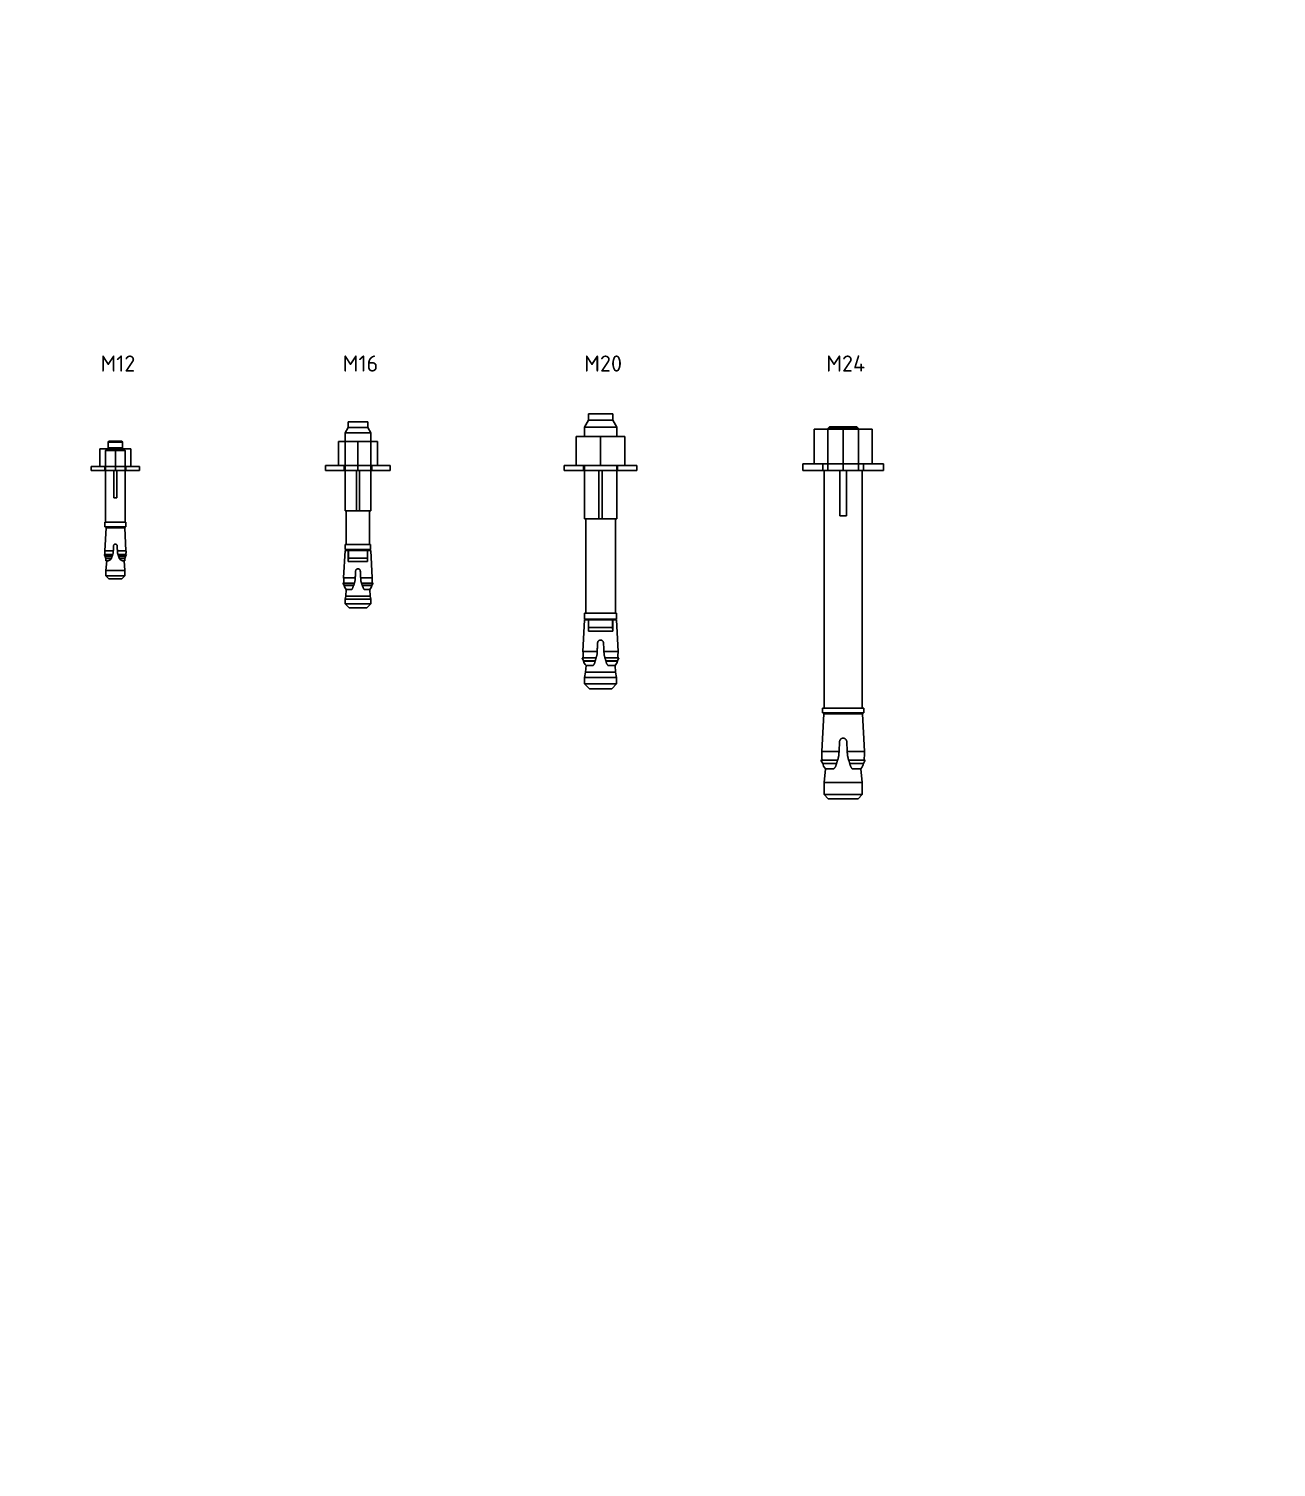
# Model space of a CAD drawing. Header units: millimetres. Extents: x 9508 to 4213564, y -7782 to 156074.
# Drawn here: x 90551 to 91323, y 149413 to 150303 of the extents above; entities that cross this region are included whole.
import ezdxf

# ---------------------------------------------------------------- set-up
doc = ezdxf.new("R2010")
doc.units = ezdxf.units.MM
doc.layers.add('GEOMETRIA', color=2, linetype='Continuous')
doc.layers.add('TEXTO', color=30, linetype='Continuous')
doc.styles.add('TEX_1-1', font='isocpeur.ttf', dxfattribs={"height": 2})

# ---------------------------------------------------------------- blocks, each defined once
blk = doc.blocks.new('HST_M12')
for p, q in [((0, 0), (0, 15)), ((0, 15), (2.5, 15)), ((2.5, 15), (2.5, 0)), ((2.5, 9.5), (13.3, 9.5)), ((2.5, 9.5), (2.5, 9.5)), ((13.3, 9.5), (13.3, 9.5)), ((13.3, 0), (13.3, 9.5)), ((-67, 4.1), (-65.25, 5.85)), ((-67, -4.1), (-67, 4.1)), ((-65.25, -5.85), (-65.25, 5.85)), ((-65.25, 5.85), (-62, 5.85)), ((-65.25, 5.85), (-65.25, -5.85)), ((-62, -5.85), (-62, 5.85)), ((-62, 5.85), (-55.95, 5.37)), ((-62, 5.85), (-62, -5.85)), ((-55.95, 5.85), (-54.43, 5.85)), ((-55.95, 5.22), (-55.95, 5.85)), ((-55.95, 5.22), (-55.86, 5.22)), ((-55.95, 5.22), (-55.95, 5.22)), ((-55.95, 5.22), (-55.95, 5.22)), ((-55.88, 5.04), (-55.89, 4.95)), ((-55.89, 4.95), (-55.89, 4.85)), ((-55.89, 4.85), (-55.88, 4.74)), ((-55.87, 5.13), (-55.88, 5.04)), ((-55.88, 4.74), (-55.88, 4.63)), ((-55.88, 4.63), (-55.87, 4.52)), ((-55.86, 5.22), (-55.87, 5.13)), ((-55.87, 4.52), (-55.85, 4.41)), ((-55.86, 5.22), (-55.86, 5.22)), ((-55.86, 5.22), (-55.86, 5.22)), ((-55.85, 4.41), (-55.83, 4.29)), ((-55.83, 4.29), (-55.8, 4.16)), ((-55.8, 4.16), (-55.76, 4.03)), ((-55.76, 4.03), (-55.71, 3.89)), ((-55.71, 3.89), (-55.66, 3.75)), ((-55.66, 3.75), (-55.59, 3.61)), ((-55.59, 3.61), (-55.52, 3.47)), ((-55.52, 3.47), (-55.44, 3.34)), ((-55.44, 3.34), (-55.35, 3.21)), ((-55.35, 3.21), (-55.25, 3.08)), ((-55.25, 3.08), (-55.13, 2.95)), ((-55.13, 2.95), (-55.01, 2.83)), ((-55.01, 2.83), (-54.87, 2.71)), ((-54.87, 2.71), (-54.73, 2.6)), ((-54.73, 2.6), (-54.58, 2.49)), ((-54.58, 2.49), (-54.55, 2.49)), ((-54.58, 2.49), (-54.58, 2.49)), ((-54.58, 2.49), (-54.58, 2.49)), ((-54.55, 2.49), (-54.53, 2.48)), ((-54.53, 2.48), (-54.51, 2.47)), ((-54.51, 2.47), (-54.49, 2.46)), ((-54.49, 2.46), (-54.47, 2.46)), ((-54.47, 2.46), (-54.45, 2.45)), ((-54.45, 2.45), (-54.43, 2.44)), ((-54.43, 2.44), (-54.43, 5.85)), ((-54.43, 5.85), (-54.43, 2.44)), ((-54.43, 2.44), (-54.27, 2.38)), ((-54.27, 2.38), (-54.12, 2.32)), ((-54.12, 2.32), (-53.96, 2.27)), ((-53.96, 2.27), (-53.8, 2.21)), ((-53.8, 2.21), (-53.64, 2.15)), ((-53.64, 2.15), (-53.47, 2.09)), ((-53.47, 2.09), (-53.31, 2.04)), ((-53.31, 6.28), (-53.31, 2.04)), ((-53.31, 2.04), (-53.31, 6.28)), ((-53.31, 2.04), (-53.28, 2.03)), ((-53.28, 2.03), (-53.24, 2.02)), ((-53.24, 2.02), (-53.21, 2)), ((-53.21, 2), (-53.18, 1.99)), ((-53.18, 1.99), (-53.14, 1.98)), ((-53.14, 1.98), (-53.11, 1.97)), ((-53.11, 6.33), (-52.11, 6.84)), ((-53.11, 6.33), (-53.11, 1.97)), ((-53.11, 1.97), (-53.11, 6.33)), ((-53.11, 1.97), (-52.95, 1.92)), ((-52.95, 1.92), (-52.78, 1.86)), ((-52.78, 1.86), (-52.61, 1.81)), ((-52.61, 1.81), (-52.45, 1.76)), ((-52.45, 1.76), (-52.28, 1.7)), ((-52.28, 1.7), (-52.11, 1.65)), ((-52.11, 1.65), (-52.11, 6.84)), ((-52.11, 6.84), (-52.04, 6.51)), ((-52.11, 6.84), (-52.11, 1.65)), ((-52.11, 1.65), (-52.1, 1.65)), ((-52.1, 1.65), (-52.09, 1.64)), ((-52.09, 1.64), (-52.07, 1.64)), ((-52.07, 1.64), (-52.06, 1.64)), ((-52.06, 1.64), (-52.05, 1.63)), ((-52.05, 1.63), (-52.04, 1.63)), ((-52.04, 1.63), (-52.04, 6.51)), ((-52.04, 6.51), (-52.04, 1.63)), ((-52.04, 1.63), (-51.87, 1.58)), ((-51.87, 1.58), (-51.69, 1.53)), ((-51.69, 1.53), (-51.52, 1.48)), ((-51.52, 1.48), (-51.35, 1.43)), ((-51.35, 1.43), (-51.17, 1.38)), ((-51.17, 1.38), (-51, 1.33)), ((-51, 1.33), (-51, 1.33)), ((-51, 1.33), (-50.8, 1.32)), ((-51, 1.33), (-51, 1.33)), ((-50.8, 1.32), (-50.61, 1.31)), ((-50.61, 1.31), (-50.42, 1.3)), ((-50.42, 1.3), (-50.23, 1.29)), ((-50.23, 1.29), (-50.05, 1.28)), ((-50.05, 1.28), (-49.87, 1.27)), ((-49.87, 1.27), (-49.68, 1.26)), ((-49.68, 6.54), (-49.68, 1.26)), ((-49.68, 6.54), (-35.5, 5.78)), ((-49.68, 1.26), (-49.68, 6.54)), ((-49.68, 1.26), (-49.22, 1.24)), ((-49.22, 1.24), (-48.77, 1.22)), ((-48.77, 1.22), (-48.32, 1.19)), ((-48.32, 1.19), (-47.87, 1.17)), ((-47.87, 1.17), (-47.42, 1.15)), ((-47.42, 1.15), (-46.97, 1.12)), ((-46.97, 1.12), (-46.53, 1.1)), ((-46.53, 1.1), (-46.44, 1.09)), ((-46.53, 1.1), (-46.53, 1.1)), ((-46.53, 1.1), (-46.53, 1.1)), ((-46.44, 1.09), (-46.35, 1.07)), ((-46.35, 1.07), (-46.26, 1.04)), ((-46.26, 1.04), (-46.18, 1)), ((-46.18, 1), (-46.1, 0.96)), ((-46.1, 0.96), (-46.02, 0.91)), ((-46.02, 0.91), (-45.95, 0.86)), ((-45.95, 0.86), (-45.88, 0.8)), ((-45.88, 0.8), (-45.82, 0.74)), ((-45.82, 0.74), (-45.77, 0.67)), ((-45.77, 0.67), (-45.71, 0.6)), ((-45.71, 0.6), (-45.67, 0.52)), ((-45.67, 0.52), (-45.63, 0.44)), ((-45.63, 0.44), (-45.6, 0.35)), ((-45.6, 0.35), (-45.57, 0.26)), ((-45.57, 0.26), (-45.55, 0.18)), ((-45.55, 0.18), (-45.54, 0.09)), ((-45.54, 0.09), (-45.54, 0)), ((-45.54, 0), (-45.54, -0.09)), ((-45.54, 0), (-45.54, 0)), ((-45.54, 0), (-45.54, 0)), ((-35.5, -5.78), (-35.5, 5.78)), ((-35.5, 4.21), (-35.45, 4.21)), ((-35.45, -4.21), (-35.45, 4.21)), ((-35.45, 4.21), (-35.45, -4.21)), ((-35, -6.5), (-35, 6.5)), ((-35, 6.5), (-32, 6.5)), ((-32, -6.5), (-32, 6.5)), ((-32, 6), (0, 6)), ((-17, -1), (-17, 1)), ((-17, 1), (0, 1)), ((0, 6.5), (2.5, 6.5)), ((0, 6), (12.39, 6)), ((0, -1), (0, 1)), ((0, 0), (2.5, 0)), ((2.5, 0), (0, 0)), ((2.5, 0), (0, 0)), ((0, 0), (2.5, 0)), ((0, -15), (0, 0)), ((2.5, 0), (13.3, 0)), ((2.5, 0), (13.3, 0)), ((2.5, 0), (2.5, -15)), ((12.39, -6), (12.39, 6)), ((12.39, 6), (13.3, 5.09)), ((12.39, 6), (12.39, -6)), ((13.3, 5.09), (13.89, 4.5)), ((13.3, -9.5), (13.3, 0)), ((13.89, -4.5), (13.89, 4.5)), ((13.89, 4.5), (17.5, 4.5)), ((13.89, 4.5), (13.89, -4.5)), ((17.5, -4.5), (17.5, 4.5)), ((17.5, 4.5), (18, 4)), ((17.5, 4.5), (17.5, -4.5)), ((18, -4), (18, 4)), ((-65.25, -5.85), (-67, -4.1)), ((-62, -5.85), (-65.25, -5.85)), ((-55.95, -5.37), (-62, -5.85)), ((-55.95, -5.85), (-55.95, -5.22)), ((-55.86, -5.22), (-55.95, -5.22)), ((-55.95, -5.22), (-55.95, -5.22)), ((-55.95, -5.22), (-55.95, -5.22)), ((-54.43, -5.85), (-55.95, -5.85)), ((-55.88, -4.74), (-55.89, -4.85)), ((-55.89, -4.85), (-55.89, -4.95)), ((-55.89, -4.95), (-55.88, -5.04)), ((-55.87, -4.52), (-55.88, -4.63)), ((-55.88, -4.63), (-55.88, -4.74)), ((-55.88, -5.04), (-55.87, -5.13)), ((-55.85, -4.41), (-55.87, -4.52)), ((-55.87, -5.13), (-55.86, -5.22)), ((-55.86, -5.22), (-55.86, -5.22)), ((-55.86, -5.22), (-55.86, -5.22)), ((-55.83, -4.29), (-55.85, -4.41)), ((-55.8, -4.16), (-55.83, -4.29)), ((-55.76, -4.03), (-55.8, -4.16)), ((-55.71, -3.89), (-55.76, -4.03)), ((-55.66, -3.75), (-55.71, -3.89)), ((-55.59, -3.61), (-55.66, -3.75)), ((-55.52, -3.47), (-55.59, -3.61)), ((-55.44, -3.34), (-55.52, -3.47)), ((-55.35, -3.21), (-55.44, -3.34)), ((-55.25, -3.08), (-55.35, -3.21)), ((-55.13, -2.95), (-55.25, -3.08)), ((-55.01, -2.83), (-55.13, -2.95)), ((-54.87, -2.71), (-55.01, -2.83)), ((-54.73, -2.6), (-54.87, -2.71)), ((-54.58, -2.49), (-54.73, -2.6)), ((-54.55, -2.49), (-54.58, -2.49)), ((-54.58, -2.49), (-54.58, -2.49)), ((-54.58, -2.49), (-54.58, -2.49)), ((-54.53, -2.48), (-54.55, -2.49)), ((-54.51, -2.47), (-54.53, -2.48)), ((-54.49, -2.46), (-54.51, -2.47)), ((-54.47, -2.46), (-54.49, -2.46)), ((-54.45, -2.45), (-54.47, -2.46)), ((-54.43, -2.44), (-54.45, -2.45)), ((-54.27, -2.38), (-54.43, -2.44)), ((-54.43, -2.44), (-54.43, -5.85)), ((-54.43, -5.85), (-54.43, -2.44)), ((-54.12, -2.32), (-54.27, -2.38)), ((-53.96, -2.27), (-54.12, -2.32)), ((-53.8, -2.21), (-53.96, -2.27)), ((-53.64, -2.15), (-53.8, -2.21)), ((-53.47, -2.09), (-53.64, -2.15)), ((-53.31, -2.04), (-53.47, -2.09)), ((-53.28, -2.03), (-53.31, -2.04)), ((-53.31, -2.04), (-53.31, -6.28)), ((-53.31, -6.28), (-53.31, -2.04)), ((-53.24, -2.02), (-53.28, -2.03)), ((-53.21, -2), (-53.24, -2.02)), ((-53.18, -1.99), (-53.21, -2)), ((-53.14, -1.98), (-53.18, -1.99)), ((-53.11, -1.97), (-53.14, -1.98)), ((-52.95, -1.92), (-53.11, -1.97)), ((-53.11, -6.33), (-53.11, -1.97)), ((-53.11, -1.97), (-53.11, -6.33)), ((-52.11, -6.84), (-53.11, -6.33)), ((-52.78, -1.86), (-52.95, -1.92)), ((-52.61, -1.81), (-52.78, -1.86)), ((-52.45, -1.76), (-52.61, -1.81)), ((-52.28, -1.7), (-52.45, -1.76)), ((-52.11, -1.65), (-52.28, -1.7)), ((-52.11, -6.84), (-52.11, -1.65)), ((-52.1, -1.65), (-52.11, -1.65)), ((-52.11, -1.65), (-52.11, -6.84)), ((-52.04, -6.51), (-52.11, -6.84)), ((-52.09, -1.64), (-52.1, -1.65)), ((-52.07, -1.64), (-52.09, -1.64)), ((-52.06, -1.64), (-52.07, -1.64)), ((-52.05, -1.63), (-52.06, -1.64)), ((-52.04, -1.63), (-52.05, -1.63)), ((-51.89, -1.59), (-52.04, -1.63)), ((-52.04, -6.51), (-52.04, -1.63)), ((-52.04, -1.63), (-52.04, -6.51)), ((-51.74, -1.54), (-51.89, -1.59)), ((-51.6, -1.5), (-51.74, -1.54)), ((-51.45, -1.46), (-51.6, -1.5)), ((-51.3, -1.42), (-51.45, -1.46)), ((-51.15, -1.37), (-51.3, -1.42)), ((-51, -1.33), (-51.15, -1.37)), ((-50.77, -1.32), (-51, -1.33)), ((-51, -1.33), (-51, -1.33)), ((-51, -1.33), (-51, -1.33)), ((-50.55, -1.31), (-50.77, -1.32)), ((-50.33, -1.3), (-50.55, -1.31)), ((-50.11, -1.29), (-50.33, -1.3)), ((-49.9, -1.28), (-50.11, -1.29)), ((-49.68, -1.26), (-49.9, -1.28)), ((-49.22, -1.24), (-49.68, -1.26)), ((-49.68, -1.26), (-49.68, -6.54)), ((-49.68, -6.54), (-49.68, -1.26)), ((-35.5, -5.78), (-49.68, -6.54)), ((-48.77, -1.22), (-49.22, -1.24)), ((-48.32, -1.19), (-48.77, -1.22)), ((-47.87, -1.17), (-48.32, -1.19)), ((-47.42, -1.15), (-47.87, -1.17)), ((-46.97, -1.12), (-47.42, -1.15)), ((-46.53, -1.1), (-46.97, -1.12)), ((-46.44, -1.09), (-46.53, -1.1)), ((-46.53, -1.1), (-46.53, -1.1)), ((-46.53, -1.1), (-46.53, -1.1)), ((-46.35, -1.07), (-46.44, -1.09)), ((-46.26, -1.04), (-46.35, -1.07)), ((-46.18, -1), (-46.26, -1.04)), ((-46.1, -0.96), (-46.18, -1)), ((-46.02, -0.91), (-46.1, -0.96)), ((-45.95, -0.86), (-46.02, -0.91)), ((-45.88, -0.8), (-45.95, -0.86)), ((-45.82, -0.74), (-45.88, -0.8)), ((-45.77, -0.67), (-45.82, -0.74)), ((-45.71, -0.6), (-45.77, -0.67)), ((-45.67, -0.52), (-45.71, -0.6)), ((-45.63, -0.44), (-45.67, -0.52)), ((-45.6, -0.35), (-45.63, -0.44)), ((-45.57, -0.26), (-45.6, -0.35)), ((-45.55, -0.18), (-45.57, -0.26)), ((-45.54, -0.09), (-45.55, -0.18)), ((-35.45, -4.21), (-35.5, -4.21)), ((-32, -6.5), (-35, -6.5)), ((0, -6), (-32, -6)), ((0, -1), (-17, -1)), ((12.39, -6), (0, -6)), ((0, -6.5), (2.5, -6.5)), ((13.3, -5.09), (12.39, -6)), ((13.89, -4.5), (13.3, -5.09)), ((17.5, -4.5), (13.89, -4.5)), ((18, -4), (17.5, -4.5)), ((0, -15), (2.5, -15)), ((2.5, -9.5), (13.3, -9.5)), ((2.5, -9.5), (2.5, -9.5)), ((13.3, -9.5), (13.3, -9.5))]:
    blk.add_line(p, q)
for centre, radius, start, end in [((-45.96, -14.49), 22.03, 109.50031, 112.61743), ((-50.7, -4.56), 11.15, 102.48576, 103.54677), ((-50.7, -4.56), 11.15, 84.75249, 96.89771), ((-35.45, 4.66), 0.45, 270.00002, 0), ((-45.96, 14.49), 22.03, 247.38257, 250.49969), ((-50.7, 4.56), 11.15, 256.45323, 257.51424), ((-50.7, 4.56), 11.15, 263.10229, 275.24751), ((-35.45, -4.66), 0.45, 0, 89.99998)]:
    blk.add_arc(centre, radius, start, end)
blk = doc.blocks.new('HST_M16')
for p, q in [((0, 0), (0, 20)), ((0, 20), (3, 20)), ((3, 20), (3, 0)), ((-71.03, 8.52), (-69.68, 9.36)), ((-69.68, 2.19), (-69.68, 9.36)), ((3, 12), (17.8, 12)), ((3, 12), (3, 12)), ((17.8, 12), (17.8, 12)), ((17.8, 0), (17.8, 12)), ((-85, 5.45), (-82.5, 7.95)), ((-85, -5.45), (-85, 5.45)), ((-82.5, -7.95), (-82.5, 7.95)), ((-82.5, 7.95), (-79.62, 7.95)), ((-82.5, 7.95), (-82.5, -7.95)), ((-79.62, -7.95), (-79.62, 7.95)), ((-79.62, 7.95), (-77.8, 7.58)), ((-79.62, 7.95), (-79.62, -7.95)), ((-77.8, -7.58), (-77.8, 7.58)), ((-77.8, 7.58), (-73.57, 7.27)), ((-77.8, 7.58), (-77.8, -7.58)), ((-73.57, 3.81), (-73.57, 7.27)), ((-73.57, 7.27), (-73.57, 3.81)), ((-73.57, 3.81), (-73.51, 3.76)), ((-73.51, 3.76), (-73.45, 3.71)), ((-73.45, 3.71), (-73.39, 3.65)), ((-73.39, 3.65), (-73.33, 3.6)), ((-73.33, 3.6), (-73.26, 3.55)), ((-73.26, 3.55), (-73.2, 3.5)), ((-73.2, 3.5), (-73.2, 3.5)), ((-73.2, 3.5), (-73.05, 3.43)), ((-73.2, 3.5), (-73.2, 3.5)), ((-73.05, 3.43), (-72.9, 3.36)), ((-72.9, 3.36), (-72.74, 3.3)), ((-72.74, 3.3), (-72.57, 3.22)), ((-72.57, 3.22), (-72.4, 3.15)), ((-72.4, 3.15), (-72.22, 3.08)), ((-72.22, 3.08), (-72.04, 3.01)), ((-72.04, 3.01), (-71.85, 2.93)), ((-71.85, 2.93), (-71.65, 2.86)), ((-71.65, 2.86), (-71.45, 2.78)), ((-71.45, 2.78), (-71.25, 2.71)), ((-71.25, 8.49), (-71.25, 2.71)), ((-71.25, 2.71), (-71.25, 8.49)), ((-71.25, 2.71), (-71.22, 2.69)), ((-71.22, 2.69), (-71.19, 2.68)), ((-71.19, 2.68), (-71.16, 2.67)), ((-71.16, 2.67), (-71.13, 2.66)), ((-71.13, 2.66), (-71.1, 2.65)), ((-71.1, 2.65), (-71.06, 2.64)), ((-71.06, 2.64), (-71.03, 2.63)), ((-71.03, 8.52), (-71.03, 2.63)), ((-71.03, 2.63), (-71.03, 8.52)), ((-71.03, 2.63), (-70.84, 2.56)), ((-70.84, 2.56), (-70.65, 2.5)), ((-70.65, 2.5), (-70.46, 2.43)), ((-70.46, 2.43), (-70.27, 2.37)), ((-70.27, 2.37), (-70.07, 2.31)), ((-70.07, 2.31), (-69.88, 2.25)), ((-69.88, 2.25), (-69.68, 2.19)), ((-69.68, 2.19), (-69.47, 2.12)), ((-69.68, 2.19), (-69.68, 2.19)), ((-69.68, 2.19), (-69.68, 2.19)), ((-69.47, 2.12), (-69.25, 2.06)), ((-69.25, 2.06), (-69.04, 2)), ((-69.04, 2), (-68.82, 1.94)), ((-68.82, 1.94), (-68.6, 1.88)), ((-68.6, 1.88), (-68.38, 1.83)), ((-68.38, 1.83), (-68.16, 1.77)), ((-68.16, 1.77), (-68.16, 1.77)), ((-68.16, 1.77), (-67.91, 1.76)), ((-68.16, 1.77), (-68.16, 1.77)), ((-67.91, 1.76), (-67.66, 1.75)), ((-67.66, 1.75), (-67.41, 1.74)), ((-67.41, 1.74), (-67.16, 1.72)), ((-67.16, 1.72), (-66.91, 1.71)), ((-66.91, 1.71), (-66.66, 1.7)), ((-66.66, 1.7), (-66.41, 1.68)), ((-66.41, 8.85), (-66.41, 1.68)), ((-66.41, 8.85), (-49.5, 7.96)), ((-66.41, 1.68), (-66.41, 8.85)), ((-66.41, 1.68), (-65.8, 1.65)), ((-65.8, 1.65), (-65.2, 1.62)), ((-65.2, 1.62), (-64.6, 1.59)), ((-64.6, 1.59), (-63.99, 1.56)), ((-63.99, 1.56), (-63.39, 1.52)), ((-63.39, 1.52), (-62.8, 1.49)), ((-62.8, 1.49), (-62.2, 1.46)), ((-62.2, 1.46), (-62.1, 1.45)), ((-62.2, 1.46), (-62.2, 1.46)), ((-62.2, 1.46), (-62.2, 1.46)), ((-62.1, 1.45), (-62.01, 1.43)), ((-62.01, 1.43), (-61.91, 1.41)), ((-61.91, 1.41), (-61.81, 1.37)), ((-61.81, 1.37), (-61.72, 1.34)), ((-61.72, 1.34), (-61.63, 1.29)), ((-61.63, 1.29), (-61.54, 1.24)), ((-61.54, 1.24), (-61.46, 1.18)), ((-61.46, 1.18), (-61.38, 1.12)), ((-61.38, 1.12), (-61.31, 1.06)), ((-61.31, 1.06), (-61.25, 0.99)), ((-61.25, 0.99), (-61.18, 0.92)), ((-61.18, 0.92), (-61.12, 0.84)), ((-61.12, 0.84), (-61.07, 0.76)), ((-61.07, 0.76), (-61.02, 0.67)), ((-61.02, 0.67), (-60.98, 0.58)), ((-60.98, 0.58), (-60.94, 0.48)), ((-60.94, 0.48), (-60.91, 0.39)), ((-60.91, 0.39), (-60.89, 0.29)), ((-60.89, 0.29), (-60.87, 0.19)), ((-60.87, 0.19), (-60.86, 0.1)), ((-60.86, 0), (-60.87, -0.12)), ((-60.86, 0.1), (-60.86, 0)), ((-60.86, 0), (-60.86, 0)), ((-60.86, 0), (-60.86, 0)), ((-56.25, -6), (-56.25, 6)), ((-49.5, 6), (-56.25, 6)), ((-56.25, 6), (-54.2, 5.85)), ((-56.25, 6), (-56.25, -6)), ((-54.2, -5.85), (-54.2, 5.85)), ((-54.2, 5.85), (-49.5, 5.85)), ((-54.2, 5.85), (-54.2, -5.85)), ((-49.5, -7.96), (-49.5, 7.96)), ((-49.5, 5.85), (-49, 5.85)), ((-49, -7.85), (-49, 7.85)), ((-49, 7.85), (-45.9, 7.85)), ((-45.9, -7.85), (-45.9, 7.85)), ((-45.9, 7.2), (-25, 7.2)), ((-25, -8), (-25, 8)), ((-25, 8), (0, 8)), ((-25, -1), (-25, 1)), ((-25, 1), (0, 1)), ((0, 8.5), (3, 8.5)), ((0, 8), (17.8, 8)), ((0, -1), (0, 1)), ((0, 0), (3, 0)), ((3, 0), (0, 0)), ((3, 0), (0, 0)), ((0, 0), (3, 0)), ((0, -20), (0, 0)), ((3, 0), (17.8, 0)), ((3, 0), (17.8, 0)), ((3, 0), (3, -20)), ((17.8, 8), (23.2, 8)), ((17.8, -12), (17.8, 0)), ((23.2, -8), (23.2, 8)), ((23.2, 8), (26.5, 6.1)), ((23.2, 8), (23.2, -8)), ((26.5, -6.1), (26.5, 6.1)), ((26.5, 6.1), (30, 6.1)), ((26.5, 6.1), (26.5, -6.1)), ((30, -6.1), (30, 6.1)), ((-82.5, -7.95), (-85, -5.45)), ((-79.62, -7.95), (-82.5, -7.95)), ((-77.8, -7.58), (-79.62, -7.95)), ((-73.57, -7.27), (-77.8, -7.58)), ((-73.52, -3.77), (-73.57, -3.81)), ((-73.57, -7.27), (-73.57, -3.81)), ((-73.57, -3.81), (-73.57, -7.27)), ((-73.47, -3.72), (-73.52, -3.77)), ((-73.42, -3.67), (-73.47, -3.72)), ((-73.36, -3.63), (-73.42, -3.67)), ((-73.31, -3.58), (-73.36, -3.63)), ((-73.26, -3.54), (-73.31, -3.58)), ((-73.2, -3.5), (-73.26, -3.54)), ((-73.04, -3.42), (-73.2, -3.5)), ((-73.2, -3.5), (-73.2, -3.5)), ((-73.2, -3.5), (-73.2, -3.5)), ((-72.87, -3.35), (-73.04, -3.42)), ((-72.69, -3.27), (-72.87, -3.35)), ((-72.51, -3.2), (-72.69, -3.27)), ((-72.31, -3.12), (-72.51, -3.2)), ((-72.11, -3.04), (-72.31, -3.12)), ((-71.9, -2.95), (-72.11, -3.04)), ((-71.69, -2.87), (-71.9, -2.95)), ((-71.47, -2.79), (-71.69, -2.87)), ((-71.25, -2.71), (-71.47, -2.79)), ((-71.22, -2.69), (-71.25, -2.71)), ((-71.25, -2.71), (-71.25, -8.49)), ((-71.25, -8.49), (-71.25, -2.71)), ((-71.19, -2.68), (-71.22, -2.69)), ((-71.16, -2.67), (-71.19, -2.68)), ((-71.13, -2.66), (-71.16, -2.67)), ((-71.1, -2.65), (-71.13, -2.66)), ((-71.06, -2.64), (-71.1, -2.65)), ((-71.03, -2.63), (-71.06, -2.64)), ((-70.81, -2.55), (-71.03, -2.63)), ((-71.03, -8.52), (-71.03, -2.63)), ((-71.03, -2.63), (-71.03, -8.52)), ((-69.68, -9.36), (-71.03, -8.52)), ((-70.59, -2.48), (-70.81, -2.55)), ((-70.36, -2.4), (-70.59, -2.48)), ((-70.14, -2.33), (-70.36, -2.4)), ((-69.91, -2.26), (-70.14, -2.33)), ((-69.68, -2.19), (-69.91, -2.26)), ((-69.47, -2.12), (-69.68, -2.19)), ((-69.68, -9.36), (-69.68, -2.19)), ((-69.68, -2.19), (-69.68, -2.19)), ((-69.68, -2.19), (-69.68, -2.19)), ((-69.25, -2.06), (-69.47, -2.12)), ((-69.04, -2), (-69.25, -2.06)), ((-68.82, -1.94), (-69.04, -2)), ((-68.6, -1.88), (-68.82, -1.94)), ((-68.38, -1.83), (-68.6, -1.88)), ((-68.16, -1.77), (-68.38, -1.83)), ((-67.91, -1.76), (-68.16, -1.77)), ((-68.16, -1.77), (-68.16, -1.77)), ((-68.16, -1.77), (-68.16, -1.77)), ((-67.66, -1.75), (-67.91, -1.76)), ((-67.41, -1.74), (-67.66, -1.75)), ((-67.16, -1.72), (-67.41, -1.74)), ((-66.91, -1.71), (-67.16, -1.72)), ((-66.66, -1.7), (-66.91, -1.71)), ((-66.41, -1.68), (-66.66, -1.7)), ((-65.8, -1.65), (-66.41, -1.68)), ((-66.41, -1.68), (-66.41, -8.85)), ((-66.41, -8.85), (-66.41, -1.68)), ((-49.5, -7.96), (-66.41, -8.85)), ((-65.2, -1.62), (-65.8, -1.65)), ((-64.6, -1.59), (-65.2, -1.62)), ((-63.99, -1.56), (-64.6, -1.59)), ((-63.39, -1.52), (-63.99, -1.56)), ((-62.8, -1.49), (-63.39, -1.52)), ((-62.2, -1.46), (-62.8, -1.49)), ((-62.08, -1.45), (-62.2, -1.46)), ((-62.2, -1.46), (-62.2, -1.46)), ((-62.2, -1.46), (-62.2, -1.46)), ((-61.96, -1.42), (-62.08, -1.45)), ((-61.85, -1.39), (-61.96, -1.42)), ((-61.73, -1.34), (-61.85, -1.39)), ((-61.62, -1.29), (-61.73, -1.34)), ((-61.52, -1.22), (-61.62, -1.29)), ((-61.42, -1.15), (-61.52, -1.22)), ((-61.33, -1.07), (-61.42, -1.15)), ((-61.25, -0.99), (-61.33, -1.07)), ((-61.17, -0.9), (-61.25, -0.99)), ((-61.1, -0.8), (-61.17, -0.9)), ((-61.04, -0.7), (-61.1, -0.8)), ((-60.98, -0.59), (-61.04, -0.7)), ((-60.94, -0.47), (-60.98, -0.59)), ((-60.9, -0.36), (-60.94, -0.47)), ((-60.88, -0.24), (-60.9, -0.36)), ((-60.87, -0.12), (-60.88, -0.24)), ((-54.2, -5.85), (-56.25, -6)), ((-56.25, -6), (-49.5, -6)), ((-49.5, -5.85), (-54.2, -5.85)), ((-49, -5.85), (-49.5, -5.85)), ((-45.9, -7.85), (-49, -7.85)), ((-25, -7.2), (-45.9, -7.2)), ((0, -1), (-25, -1)), ((0, -8), (-25, -8)), ((17.8, -8), (0, -8)), ((0, -8.5), (3, -8.5)), ((23.2, -8), (17.8, -8)), ((26.5, -6.1), (23.2, -8)), ((30, -6.1), (26.5, -6.1)), ((3, -12), (17.8, -12)), ((3, -12), (3, -12)), ((17.8, -12), (17.8, -12)), ((0, -20), (3, -20))]:
    blk.add_line(p, q)
for centre, radius, start, end in [((-70.64, 4.53), 4.01, 98.7137, 136.93949), ((-64.83, -46.43), 55.29, 96.4457, 96.66892), ((-64.83, -46.43), 55.29, 91.64162, 95.04081), ((-70.64, -4.53), 4.01, 223.06051, 261.2863), ((-64.83, 46.43), 55.29, 263.33108, 263.5543), ((-64.83, 46.43), 55.29, 264.95919, 268.35838)]:
    blk.add_arc(centre, radius, start, end)
blk = doc.blocks.new('HST_M20')
for p, q in [((0, 0), (0, 22.5)), ((0, 22.5), (3, 22.5)), ((3, 22.5), (3, 0)), ((-135, 6.92), (-132, 9.92)), ((-132, -9.92), (-132, 9.92)), ((-132, 9.92), (-128.08, 9.92)), ((-132, 9.92), (-132, -9.92)), ((-128.08, 9.92), (-128.08, -9.92)), ((-124.77, 9.25), (-128.08, 9.92)), ((-128.08, -9.92), (-128.08, 9.92)), ((-124.77, 9.25), (-124.77, -9.25)), ((-120.71, 8.97), (-124.77, 9.25)), ((-124.77, -9.25), (-124.77, 9.25)), ((-120.71, 4.6), (-120.71, 8.97)), ((-120.71, 8.97), (-120.71, 4.6)), ((-117.98, 3.34), (-117.98, 10.47)), ((-117.98, 10.47), (-117.98, 3.34)), ((-117.7, 10.49), (-115.99, 11.37)), ((-117.7, 3.25), (-117.7, 10.49)), ((-117.7, 10.49), (-117.7, 3.25)), ((-115.99, 11.37), (-115.99, 2.75)), ((-115.82, 10.62), (-115.99, 11.37)), ((-115.99, 2.75), (-115.99, 11.37)), ((-115.82, 2.71), (-115.82, 10.62)), ((-115.82, 10.62), (-115.82, 2.71)), ((-111.94, 10.91), (-111.94, 2.09)), ((-92.5, 9.89), (-111.94, 10.91)), ((-111.94, 2.09), (-111.94, 10.91)), ((-92.5, -9.89), (-92.5, 9.89)), ((-92, -9.85), (-92, 9.85)), ((-92, 9.85), (-88.3, 9.85)), ((-88.3, -9.85), (-88.3, 9.85)), ((-88.3, 9.15), (-30, 9.15)), ((-30, -10), (-30, 10)), ((-30, 10), (0, 10)), ((0, 10.5), (3, 10.5)), ((0, 10), (3, 10)), ((3, 15), (21, 15)), ((3, 15), (3, 15)), ((3, 0), (3, 10.5)), ((21, 0), (21, 15)), ((21, 15), (21, 15)), ((21, 10), (26.7, 10)), ((26.7, 10), (26.7, -10)), ((31, 7.5), (26.7, 10)), ((26.7, -10), (26.7, 10)), ((-135, -6.92), (-135, 6.92)), ((-120.59, 4.5), (-120.71, 4.6)), ((-120.71, 4.6), (-120.58, 4.49)), ((-120.47, 4.4), (-120.59, 4.5)), ((-120.58, 4.49), (-120.45, 4.39)), ((-120.34, 4.31), (-120.47, 4.4)), ((-120.45, 4.39), (-120.31, 4.29)), ((-120.21, 4.22), (-120.34, 4.31)), ((-120.31, 4.29), (-120.17, 4.19)), ((-120.08, 4.13), (-120.21, 4.22)), ((-120.17, 4.19), (-120.02, 4.09)), ((-119.94, 4.05), (-120.08, 4.13)), ((-120.02, 4.09), (-119.86, 4)), ((-119.86, 4), (-119.69, 3.91)), ((-119.69, 3.91), (-119.52, 3.83)), ((-119.52, 3.83), (-119.34, 3.75)), ((-119.34, 3.75), (-119.14, 3.68)), ((-119.14, 3.68), (-118.94, 3.61)), ((-118.94, 3.61), (-118.81, 3.57)), ((-118.94, 3.61), (-118.94, 3.61)), ((-118.94, 3.61), (-118.94, 3.61)), ((-118.81, 3.57), (-118.68, 3.54)), ((-118.68, 3.54), (-118.54, 3.5)), ((-118.54, 3.5), (-118.41, 3.46)), ((-118.41, 3.46), (-118.27, 3.42)), ((-118.27, 3.42), (-118.13, 3.38)), ((-118.13, 3.38), (-117.98, 3.34)), ((-117.98, 3.34), (-117.94, 3.32)), ((-117.94, 3.32), (-117.9, 3.31)), ((-117.9, 3.31), (-117.86, 3.3)), ((-117.86, 3.3), (-117.82, 3.29)), ((-117.82, 3.29), (-117.78, 3.28)), ((-117.78, 3.28), (-117.74, 3.27)), ((-117.74, 3.27), (-117.7, 3.25)), ((-117.46, 3.18), (-117.7, 3.25)), ((-117.22, 3.11), (-117.46, 3.18)), ((-116.97, 3.04), (-117.22, 3.11)), ((-116.72, 2.97), (-116.97, 3.04)), ((-116.48, 2.9), (-116.72, 2.97)), ((-116.23, 2.83), (-116.48, 2.9)), ((-115.99, 2.75), (-116.23, 2.83)), ((-115.96, 2.75), (-115.99, 2.75)), ((-115.94, 2.74), (-115.96, 2.75)), ((-115.92, 2.73), (-115.94, 2.74)), ((-115.89, 2.73), (-115.92, 2.73)), ((-115.87, 2.72), (-115.89, 2.73)), ((-115.84, 2.71), (-115.87, 2.72)), ((-115.82, 2.71), (-115.84, 2.71)), ((-115.82, 2.71), (-115.58, 2.63)), ((-115.58, 2.63), (-115.34, 2.56)), ((-115.34, 2.56), (-115.1, 2.49)), ((-115.1, 2.49), (-114.85, 2.42)), ((-114.85, 2.42), (-114.61, 2.35)), ((-114.61, 2.35), (-114.37, 2.28)), ((-114.37, 2.28), (-114.13, 2.21)), ((-114.13, 2.21), (-113.82, 2.19)), ((-114.13, 2.21), (-114.13, 2.21)), ((-114.13, 2.21), (-114.13, 2.21)), ((-113.82, 2.19), (-113.5, 2.17)), ((-113.5, 2.17), (-113.19, 2.16)), ((-113.19, 2.16), (-112.88, 2.14)), ((-112.88, 2.14), (-112.57, 2.13)), ((-112.57, 2.13), (-112.26, 2.11)), ((-112.26, 2.11), (-111.94, 2.09)), ((-111.94, 2.09), (-111.18, 2.05)), ((-111.18, 2.05), (-110.43, 2.01)), ((-110.43, 2.01), (-109.67, 1.97)), ((-109.67, 1.97), (-108.92, 1.93)), ((-108.92, 1.93), (-108.17, 1.9)), ((-108.17, 1.9), (-107.42, 1.86)), ((-107.42, 1.86), (-106.68, 1.82)), ((-106.68, 1.82), (-106.6, 1.81)), ((-106.68, 1.82), (-106.68, 1.82)), ((-106.68, 1.82), (-106.68, 1.82)), ((-106.6, 1.81), (-106.52, 1.81)), ((-106.52, 1.81), (-106.44, 1.79)), ((-106.44, 1.79), (-106.36, 1.78)), ((-106.36, 1.78), (-106.28, 1.76)), ((-106.28, 1.76), (-106.2, 1.74)), ((-106.2, 1.74), (-106.13, 1.72)), ((-106.13, 1.72), (-106.05, 1.69)), ((-106.05, 1.69), (-105.98, 1.65)), ((-105.98, 1.65), (-105.9, 1.62)), ((-105.9, 1.62), (-105.83, 1.58)), ((-105.83, 1.58), (-105.76, 1.54)), ((-105.76, 1.54), (-105.69, 1.49)), ((-105.69, 1.49), (-105.63, 1.45)), ((-105.63, 1.45), (-105.57, 1.4)), ((-105.57, 1.4), (-105.51, 1.35)), ((-105.51, 1.35), (-105.45, 1.29)), ((-105.45, 1.29), (-105.4, 1.24)), ((-105.4, 1.24), (-105.35, 1.18)), ((-105.35, 1.18), (-105.3, 1.12)), ((-105.3, 1.12), (-105.25, 1.05)), ((-105.25, 1.05), (-105.2, 0.99)), ((-105.2, 0.99), (-105.16, 0.92)), ((-105.16, 0.92), (-105.12, 0.85)), ((-105.12, 0.85), (-105.09, 0.78)), ((-105.09, 0.78), (-105.05, 0.7)), ((-105.05, 0.7), (-105.02, 0.63)), ((-105.02, 0.63), (-105, 0.55)), ((-105, 0.55), (-104.97, 0.47)), ((-104.97, 0.47), (-104.95, 0.39)), ((-104.95, 0.39), (-104.94, 0.31)), ((-104.94, 0.31), (-104.93, 0.23)), ((-104.93, 0.23), (-104.92, 0.16)), ((-104.92, 0.16), (-104.91, 0.08)), ((-104.91, 0.08), (-104.91, 0)), ((-104.91, 0), (-104.91, -0.08)), ((-104.91, 0), (-104.91, 0)), ((-104.91, 0), (-104.91, 0)), ((-99.35, 7.5), (-99.35, -7.5)), ((-97.17, 7.35), (-99.35, 7.5)), ((-99.35, -7.5), (-99.35, 7.5)), ((-92.5, 7.5), (-99.35, 7.5)), ((-97.17, 7.35), (-97.17, -7.35)), ((-97.17, -7.35), (-97.17, 7.35)), ((-97.17, 7.35), (-92.5, 7.35)), ((-92.5, 7.35), (-92, 7.35)), ((-30, -1), (-30, 1)), ((0, 1), (-30, 1)), ((0, -1), (0, 1)), ((0, -22.5), (0, 0)), ((3, -10.5), (3, 0)), ((3, 0), (21, 0)), ((3, 0), (21, 0)), ((3, -22.5), (3, 0)), ((21, -15), (21, 0)), ((31, -7.5), (31, 7.5)), ((31, 7.5), (35, 7.5)), ((31, 7.5), (31, -7.5)), ((35, -7.5), (35, 7.5)), ((-132, -9.92), (-135, -6.92)), ((-120.59, -4.5), (-120.71, -4.6)), ((-120.71, -8.97), (-120.71, -4.6)), ((-120.71, -4.6), (-120.71, -8.97)), ((-120.46, -4.4), (-120.59, -4.5)), ((-120.33, -4.3), (-120.46, -4.4)), ((-120.18, -4.2), (-120.33, -4.3)), ((-120.03, -4.1), (-120.18, -4.2)), ((-119.87, -4.01), (-120.03, -4.1)), ((-119.7, -3.92), (-119.87, -4.01)), ((-119.53, -3.83), (-119.7, -3.92)), ((-119.34, -3.75), (-119.53, -3.83)), ((-119.15, -3.68), (-119.34, -3.75)), ((-118.94, -3.61), (-119.15, -3.68)), ((-118.81, -3.57), (-118.94, -3.61)), ((-118.94, -3.61), (-118.94, -3.61)), ((-118.94, -3.61), (-118.94, -3.61)), ((-118.68, -3.54), (-118.81, -3.57)), ((-118.54, -3.5), (-118.68, -3.54)), ((-118.41, -3.46), (-118.54, -3.5)), ((-118.27, -3.42), (-118.41, -3.46)), ((-118.13, -3.38), (-118.27, -3.42)), ((-117.98, -3.34), (-118.13, -3.38)), ((-117.94, -3.32), (-117.98, -3.34)), ((-117.98, -3.34), (-117.98, -10.47)), ((-117.98, -10.47), (-117.98, -3.34)), ((-117.9, -3.31), (-117.94, -3.32)), ((-117.86, -3.3), (-117.9, -3.31)), ((-117.82, -3.29), (-117.86, -3.3)), ((-117.78, -3.28), (-117.82, -3.29)), ((-117.74, -3.27), (-117.78, -3.28)), ((-117.7, -3.25), (-117.74, -3.27)), ((-117.7, -3.25), (-117.46, -3.18)), ((-117.7, -10.49), (-117.7, -3.25)), ((-117.7, -3.25), (-117.7, -10.49)), ((-117.46, -3.18), (-117.22, -3.11)), ((-117.22, -3.11), (-116.97, -3.04)), ((-116.97, -3.04), (-116.72, -2.97)), ((-116.72, -2.97), (-116.48, -2.9)), ((-116.48, -2.9), (-116.23, -2.83)), ((-116.23, -2.83), (-115.99, -2.75)), ((-115.99, -11.37), (-115.99, -2.75)), ((-115.99, -2.75), (-115.99, -11.37)), ((-115.99, -2.75), (-115.96, -2.75)), ((-115.96, -2.75), (-115.94, -2.74)), ((-115.94, -2.74), (-115.92, -2.73)), ((-115.92, -2.73), (-115.89, -2.73)), ((-115.89, -2.73), (-115.87, -2.72)), ((-115.87, -2.72), (-115.84, -2.71)), ((-115.84, -2.71), (-115.82, -2.71)), ((-115.58, -2.63), (-115.82, -2.71)), ((-115.82, -10.62), (-115.82, -2.71)), ((-115.82, -2.71), (-115.82, -10.62)), ((-115.34, -2.56), (-115.58, -2.63)), ((-115.1, -2.49), (-115.34, -2.56)), ((-114.85, -2.42), (-115.1, -2.49)), ((-114.61, -2.35), (-114.85, -2.42)), ((-114.37, -2.28), (-114.61, -2.35)), ((-114.13, -2.21), (-114.37, -2.28)), ((-113.82, -2.19), (-114.13, -2.21)), ((-114.13, -2.21), (-114.13, -2.21)), ((-114.13, -2.21), (-114.13, -2.21)), ((-113.5, -2.17), (-113.82, -2.19)), ((-113.19, -2.16), (-113.5, -2.17)), ((-112.88, -2.14), (-113.19, -2.16)), ((-112.57, -2.13), (-112.88, -2.14)), ((-112.26, -2.11), (-112.57, -2.13)), ((-111.94, -2.09), (-112.26, -2.11)), ((-111.18, -2.05), (-111.94, -2.09)), ((-111.94, -2.09), (-111.94, -10.91)), ((-111.94, -10.91), (-111.94, -2.09)), ((-110.43, -2.01), (-111.18, -2.05)), ((-109.67, -1.97), (-110.43, -2.01)), ((-108.92, -1.93), (-109.67, -1.97)), ((-108.17, -1.9), (-108.92, -1.93)), ((-107.42, -1.86), (-108.17, -1.9)), ((-106.68, -1.82), (-107.42, -1.86)), ((-106.6, -1.81), (-106.68, -1.82)), ((-106.68, -1.82), (-106.68, -1.82)), ((-106.68, -1.82), (-106.68, -1.82)), ((-106.52, -1.81), (-106.6, -1.81)), ((-106.44, -1.79), (-106.52, -1.81)), ((-106.36, -1.78), (-106.44, -1.79)), ((-106.28, -1.76), (-106.36, -1.78)), ((-106.2, -1.74), (-106.28, -1.76)), ((-106.13, -1.72), (-106.2, -1.74)), ((-106.05, -1.69), (-106.13, -1.72)), ((-105.98, -1.65), (-106.05, -1.69)), ((-105.9, -1.62), (-105.98, -1.65)), ((-105.83, -1.58), (-105.9, -1.62)), ((-105.76, -1.54), (-105.83, -1.58)), ((-105.69, -1.49), (-105.76, -1.54)), ((-105.63, -1.45), (-105.69, -1.49)), ((-105.57, -1.4), (-105.63, -1.45)), ((-105.51, -1.35), (-105.57, -1.4)), ((-105.45, -1.29), (-105.51, -1.35)), ((-105.4, -1.24), (-105.45, -1.29)), ((-105.35, -1.18), (-105.4, -1.24)), ((-105.3, -1.12), (-105.35, -1.18)), ((-105.25, -1.05), (-105.3, -1.12)), ((-105.2, -0.99), (-105.25, -1.05)), ((-105.16, -0.92), (-105.2, -0.99)), ((-105.12, -0.85), (-105.16, -0.92)), ((-105.09, -0.78), (-105.12, -0.85)), ((-105.05, -0.7), (-105.09, -0.78)), ((-105.02, -0.63), (-105.05, -0.7)), ((-105, -0.55), (-105.02, -0.63)), ((-104.97, -0.47), (-105, -0.55)), ((-104.95, -0.39), (-104.97, -0.47)), ((-104.94, -0.31), (-104.95, -0.39)), ((-104.93, -0.23), (-104.94, -0.31)), ((-104.92, -0.16), (-104.93, -0.23)), ((-104.91, -0.08), (-104.92, -0.16)), ((-99.35, -7.5), (-97.17, -7.35)), ((-99.35, -7.5), (-92.5, -7.5)), ((-92.5, -7.35), (-97.17, -7.35)), ((-92, -7.35), (-92.5, -7.35)), ((-30, -1), (0, -1)), ((26.7, -10), (31, -7.5)), ((35, -7.5), (31, -7.5)), ((-128.08, -9.92), (-132, -9.92)), ((-128.08, -9.92), (-124.77, -9.25)), ((-124.77, -9.25), (-120.71, -8.97)), ((-115.99, -11.37), (-117.7, -10.49)), ((-115.99, -11.37), (-115.82, -10.62)), ((-111.94, -10.91), (-92.5, -9.89)), ((-88.3, -9.85), (-92, -9.85)), ((-30, -9.15), (-88.3, -9.15)), ((0, -10), (-30, -10)), ((3, -10), (0, -10)), ((0, -10.5), (3, -10.5)), ((3, -15), (21, -15)), ((3, -15), (3, -15)), ((26.7, -10), (21, -10)), ((21, -15), (21, -15)), ((0, -22.5), (3, -22.5))]:
    blk.add_line(p, q)
for centre, radius, start, end in [((-116.7, 4.91), 5.7, 102.98785, 134.59764), ((-649.82, 7361.79), 7370.54, 274.13792, 274.140097), ((-649.82, 7361.79), 7370.54, 274.154765, 274.185017), ((-116.7, -4.91), 5.7, 225.40236, 257.01215), ((-649.82, -7361.79), 7370.54, 85.859903, 85.86208), ((-649.82, -7361.79), 7370.54, 85.814983, 85.845235)]:
    blk.add_arc(centre, radius, start, end)
blk = doc.blocks.new('*U590')
for p, q in [((0, 0), (0, 25)), ((0, 25), (4, 25)), ((4, 25), (4, 0)), ((4, 18), (25.5, 18)), ((25.5, 18), (25.5, 18)), ((25.5, 0), (25.5, 18)), ((-203, 9.25), (-200.5, 11.75)), ((-203, -9.25), (-203, 9.25)), ((-200.5, -11.75), (-200.5, 11.75)), ((-200.5, 11.75), (-192.97, 11.75)), ((-200.5, 11.75), (-200.5, -11.75)), ((-192.97, -11.75), (-192.97, 11.75)), ((-192.97, 11.75), (-184.51, 10.97)), ((-192.97, 11.75), (-192.97, -11.75)), ((-184.51, 5.67), (-184.51, 10.97)), ((-184.51, 10.97), (-184.51, 5.67)), ((-181.21, 12.61), (-179.11, 13.7)), ((-181.21, 4.05), (-181.21, 12.61)), ((-181.21, 12.61), (-181.21, 4.05)), ((-179.15, 12.95), (-179.11, 13.7)), ((-179.15, 3.42), (-179.15, 12.95)), ((-179.15, 12.95), (-179.15, 3.42)), ((-179.11, 3.41), (-179.11, 13.7)), ((-179.11, 13.7), (-179.11, 13.51)), ((-173.93, 13.14), (-173.93, 2.54)), ((-173.93, 13.14), (-150.5, 11.91)), ((-173.93, 2.54), (-173.93, 13.14)), ((-150.5, -11.91), (-150.5, 11.91)), ((-150, -12.75), (-150, 12.75)), ((-150, 12.75), (-147, 12.75)), ((-147, -12.75), (-147, 12.75)), ((-147, 11.75), (0, 11.75)), ((0, 12.5), (4, 12.5)), ((0, 9.4), (25.5, 9.4)), ((25.5, 9.4), (26, 9.4)), ((26, -9.4), (26, 9.4)), ((26, 9.4), (27, 8.4)), ((26, 9.4), (26, -9.4)), ((-184.4, 5.57), (-184.51, 5.67)), ((-184.51, 5.67), (-184.37, 5.55)), ((-184.28, 5.46), (-184.4, 5.57)), ((-184.37, 5.55), (-184.23, 5.42)), ((-184.16, 5.36), (-184.28, 5.46)), ((-184.23, 5.42), (-184.08, 5.3)), ((-184.03, 5.26), (-184.16, 5.36)), ((-184.08, 5.3), (-183.93, 5.19)), ((-183.9, 5.17), (-184.03, 5.26)), ((-183.93, 5.19), (-183.77, 5.08)), ((-183.77, 5.08), (-183.9, 5.17)), ((-183.77, 5.08), (-183.61, 4.97)), ((-183.61, 4.97), (-183.44, 4.86)), ((-183.44, 4.86), (-183.27, 4.77)), ((-183.27, 4.77), (-183.09, 4.67)), ((-183.09, 4.67), (-182.91, 4.59)), ((-182.91, 4.59), (-182.91, 4.59)), ((-182.91, 4.59), (-182.68, 4.51)), ((-182.91, 4.59), (-182.91, 4.59)), ((-182.68, 4.51), (-182.45, 4.44)), ((-182.45, 4.44), (-182.21, 4.36)), ((-182.21, 4.36), (-181.97, 4.28)), ((-181.97, 4.28), (-181.72, 4.2)), ((-181.72, 4.2), (-181.47, 4.13)), ((-181.47, 4.13), (-181.21, 4.05)), ((-181.21, 4.05), (-180.86, 3.94)), ((-180.86, 3.94), (-180.51, 3.83)), ((-180.51, 3.83), (-180.16, 3.72)), ((-180.16, 3.72), (-179.81, 3.62)), ((-179.81, 3.62), (-179.46, 3.51)), ((-179.46, 3.51), (-179.11, 3.41)), ((-179.11, 3.41), (-178.69, 3.28)), ((-178.69, 3.28), (-178.27, 3.16)), ((-178.27, 3.16), (-177.84, 3.04)), ((-177.84, 3.04), (-177.42, 2.92)), ((-177.42, 2.92), (-176.99, 2.8)), ((-176.99, 2.8), (-176.56, 2.68)), ((-176.56, 2.68), (-176.56, 2.68)), ((-176.56, 2.68), (-176.18, 2.66)), ((-176.56, 2.68), (-176.56, 2.68)), ((-176.18, 2.66), (-175.8, 2.64)), ((-175.8, 2.64), (-175.42, 2.62)), ((-175.42, 2.62), (-175.04, 2.6)), ((-175.04, 2.6), (-174.67, 2.58)), ((-174.67, 2.58), (-174.3, 2.56)), ((-174.3, 2.56), (-173.93, 2.54)), ((-173.93, 2.54), (-173.01, 2.49)), ((-173.01, 2.49), (-172.1, 2.44)), ((-172.1, 2.44), (-171.19, 2.4)), ((-171.19, 2.4), (-170.29, 2.35)), ((-170.29, 2.35), (-169.38, 2.3)), ((-169.38, 2.3), (-168.48, 2.25)), ((-168.48, 2.25), (-167.58, 2.21)), ((-167.58, 2.21), (-167.41, 2.18)), ((-167.58, 2.21), (-167.58, 2.21)), ((-167.58, 2.21), (-167.58, 2.21)), ((-167.41, 2.18), (-167.23, 2.14)), ((-167.23, 2.14), (-167.05, 2.08)), ((-167.05, 2.08), (-166.88, 2.01)), ((-166.88, 2.01), (-166.72, 1.93)), ((-166.72, 1.93), (-166.57, 1.83)), ((-166.57, 1.83), (-166.42, 1.73)), ((-166.42, 1.73), (-166.29, 1.61)), ((-166.29, 1.61), (-166.17, 1.48)), ((-166.17, 1.48), (-166.06, 1.35)), ((-166.06, 1.35), (-165.95, 1.2)), ((-165.95, 1.2), (-165.86, 1.04)), ((-165.86, 1.04), (-165.78, 0.88)), ((-165.78, 0.88), (-165.72, 0.71)), ((-165.72, 0.71), (-165.66, 0.53)), ((-165.66, 0.53), (-165.63, 0.35)), ((-165.63, 0.35), (-165.61, 0.18)), ((-165.61, 0.18), (-165.6, 0)), ((-165.6, 0), (-165.61, -0.18)), ((-165.6, 0), (-165.6, 0)), ((-165.6, 0), (-165.6, 0)), ((-28, -2), (-28, 2)), ((-28, 2), (0, 2)), ((0, -2), (0, 2)), ((0, 0), (4, 0)), ((4, 0), (0, 0)), ((4, 0), (0, 0)), ((0, 0), (4, 0)), ((0, -25), (0, 0)), ((4, 0), (4, -25)), ((4, 0), (25.5, 0)), ((4, 0), (25.5, 0)), ((25.5, -18), (25.5, 0)), ((27, -8.4), (27, 8.4)), ((-184.39, -5.56), (-184.51, -5.67)), ((-184.51, -10.97), (-184.51, -5.67)), ((-184.51, -5.67), (-184.51, -10.97)), ((-184.26, -5.44), (-184.39, -5.56)), ((-184.12, -5.34), (-184.26, -5.44)), ((-183.99, -5.23), (-184.12, -5.34)), ((-183.85, -5.13), (-183.99, -5.23)), ((-183.7, -5.03), (-183.85, -5.13)), ((-183.55, -4.93), (-183.7, -5.03)), ((-183.4, -4.84), (-183.55, -4.93)), ((-183.24, -4.75), (-183.4, -4.84)), ((-183.08, -4.67), (-183.24, -4.75)), ((-182.91, -4.59), (-183.08, -4.67)), ((-182.65, -4.5), (-182.91, -4.59)), ((-182.91, -4.59), (-182.91, -4.59)), ((-182.91, -4.59), (-182.91, -4.59)), ((-182.37, -4.41), (-182.65, -4.5)), ((-182.09, -4.32), (-182.37, -4.41)), ((-181.8, -4.23), (-182.09, -4.32)), ((-181.51, -4.14), (-181.8, -4.23)), ((-181.21, -4.05), (-181.51, -4.14)), ((-180.86, -3.94), (-181.21, -4.05)), ((-181.21, -12.61), (-181.21, -4.05)), ((-181.21, -4.05), (-181.21, -12.61)), ((-180.51, -3.83), (-180.86, -3.94)), ((-180.16, -3.72), (-180.51, -3.83)), ((-179.81, -3.62), (-180.16, -3.72)), ((-179.46, -3.51), (-179.81, -3.62)), ((-179.11, -3.41), (-179.46, -3.51)), ((-179.15, -12.95), (-179.15, -3.42)), ((-179.15, -3.42), (-179.15, -12.95)), ((-178.69, -3.28), (-179.11, -3.41)), ((-179.11, -13.7), (-179.11, -3.41)), ((-178.27, -3.16), (-178.69, -3.28)), ((-177.85, -3.04), (-178.27, -3.16)), ((-177.42, -2.92), (-177.85, -3.04)), ((-176.99, -2.8), (-177.42, -2.92)), ((-176.56, -2.68), (-176.99, -2.8)), ((-176.18, -2.66), (-176.56, -2.68)), ((-176.56, -2.68), (-176.56, -2.68)), ((-176.56, -2.68), (-176.56, -2.68)), ((-175.8, -2.64), (-176.18, -2.66)), ((-175.42, -2.62), (-175.8, -2.64)), ((-175.04, -2.6), (-175.42, -2.62)), ((-174.67, -2.58), (-175.04, -2.6)), ((-174.3, -2.56), (-174.67, -2.58)), ((-173.93, -2.54), (-174.3, -2.56)), ((-173.01, -2.49), (-173.93, -2.54)), ((-173.93, -2.54), (-173.93, -13.14)), ((-173.93, -13.14), (-173.93, -2.54)), ((-172.1, -2.44), (-173.01, -2.49)), ((-171.19, -2.4), (-172.1, -2.44)), ((-170.29, -2.35), (-171.19, -2.4)), ((-169.38, -2.3), (-170.29, -2.35)), ((-168.48, -2.25), (-169.38, -2.3)), ((-167.58, -2.21), (-168.48, -2.25)), ((-167.41, -2.18), (-167.58, -2.21)), ((-167.58, -2.21), (-167.58, -2.21)), ((-167.58, -2.21), (-167.58, -2.21)), ((-167.23, -2.14), (-167.41, -2.18)), ((-167.05, -2.08), (-167.23, -2.14)), ((-166.88, -2.01), (-167.05, -2.08)), ((-166.72, -1.93), (-166.88, -2.01)), ((-166.57, -1.83), (-166.72, -1.93)), ((-166.42, -1.73), (-166.57, -1.83)), ((-166.29, -1.61), (-166.42, -1.73)), ((-166.17, -1.48), (-166.29, -1.61)), ((-166.06, -1.35), (-166.17, -1.48)), ((-165.95, -1.2), (-166.06, -1.35)), ((-165.86, -1.04), (-165.95, -1.2)), ((-165.78, -0.88), (-165.86, -1.04)), ((-165.72, -0.71), (-165.78, -0.88)), ((-165.66, -0.53), (-165.72, -0.71)), ((-165.63, -0.35), (-165.66, -0.53)), ((-165.61, -0.18), (-165.63, -0.35)), ((0, -2), (-28, -2)), ((27, -8.4), (26, -9.4)), ((-200.5, -11.75), (-203, -9.25)), ((-192.97, -11.75), (-200.5, -11.75)), ((-184.51, -10.97), (-192.97, -11.75)), ((-179.11, -13.7), (-181.21, -12.61)), ((-179.11, -13.7), (-179.15, -12.95)), ((-179.11, -13.51), (-179.11, -13.7)), ((-150.5, -11.91), (-173.93, -13.14)), ((-147, -12.75), (-150, -12.75)), ((0, -11.75), (-147, -11.75)), ((25.5, -9.4), (0, -9.4)), ((0, -12.5), (4, -12.5)), ((26, -9.4), (25.5, -9.4)), ((0, -25), (4, -25)), ((4, -18), (25.5, -18)), ((4, -18), (4, -18)), ((25.5, -18), (25.5, -18))]:
    blk.add_line(p, q)
for centre, radius, start, end in [((-180.34, 6.73), 5.95, 98.42831, 134.49634), ((-175.46, -16.19), 29.37, 97.14849, 97.21667), ((-175.46, -16.19), 29.37, 87.01493, 97.14849), ((-150.9, 9.62), 0.9, 296.38782, 0), ((-150.9, -9.62), 0.9, 0, 63.61218), ((-180.34, -6.73), 5.95, 225.50366, 261.57169), ((-175.46, 16.19), 29.37, 262.78333, 262.85151), ((-175.46, 16.19), 29.37, 262.85151, 272.98507)]:
    blk.add_arc(centre, radius, start, end)

msp = doc.modelspace()

# ---------------------------------------------------------------- linework, layer by layer
at = {"layer": 'GEOMETRIA'}
msp.add_circle((91188.62, 149975.91), 983.87, dxfattribs=at)

# ---------------------------------------------------------------- block references
at = {"rotation": 90}
for name, p in [('HST_M20', (90904.93, 150029.87)), ('HST_M16', (90754.93, 150029.87)), ('*U590', (91054.93, 150029.87)), ('HST_M12', (90604.93, 150029.87))]:
    msp.add_blockref(name, p, dxfattribs=at)

# ---------------------------------------------------------------- texts
at = {"layer": 'TEXTO', "char_height": 10, "attachment_point": 5, "style": 'TEX_1-1'}
for s, insert in [('M12', (90606.5, 150095.96)), ('M16', (90756.5, 150095.96)), ('M20', (90906.5, 150095.96)), ('M24', (91056.5, 150095.96))]:
    msp.add_mtext_dynamic_manual_height_columns(s, width=270.7252, gutter_width=12.5, heights=[10], dxfattribs=dict(at, insert=insert))

doc.saveas('drawing.dxf')
